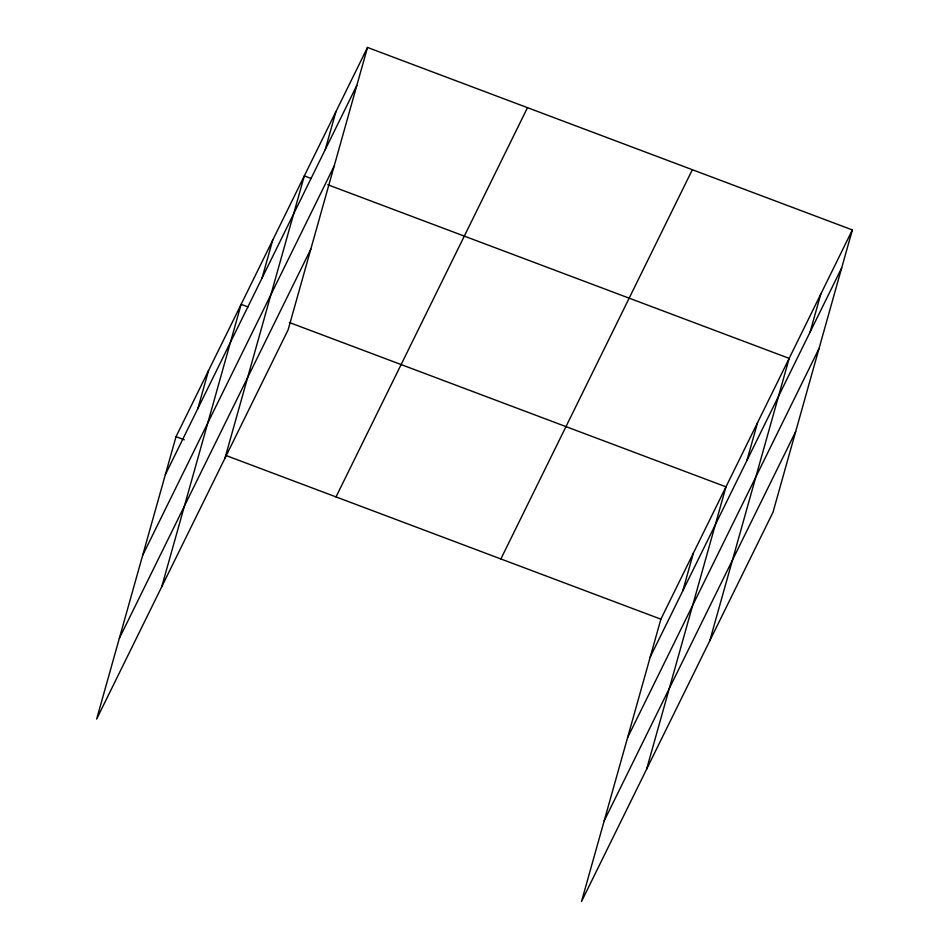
<?xml version="1.0" encoding="UTF-8"?>
<svg xmlns="http://www.w3.org/2000/svg" width="949" height="949" viewBox="0 0 949 949"><rect width="100%" height="100%" fill="white"/><g stroke="black" fill="none" stroke-linecap="round" stroke-linejoin="round"><path stroke-width="1.42" d="M367.5 47.45L176.016 436.694L96.644 719.069L288.128 329.825L367.5 47.45L852.356 229.931L772.984 512.306L581.5 901.55L660.872 619.175L852.356 229.931M197.902 408.45L208.566 370.525M161.745 586.731L241.117 304.344L248.021 306.942M262.054 278.057L272.719 240.121M224.937 458.284L304.309 175.897L311.213 178.495M325.246 149.61L335.91 111.674M682.758 590.93L693.422 552.994M646.601 769.212L725.973 486.825L289.398 322.518M746.91 460.538L757.575 422.602M709.793 640.753L789.165 358.378L327.761 184.723M810.102 332.091L820.766 294.154M165.351 474.63L356.836 85.386M142.682 555.295L334.167 166.051M119.313 638.404L310.798 249.16M336.017 496.908L527.502 107.664M500.87 558.949L692.355 169.717M650.207 657.099L841.692 267.867M627.538 737.776L819.023 348.532M604.181 820.885L795.653 431.641M176.016 436.694L184.296 439.802M225.672 455.378L660.872 619.175"/></g></svg>
